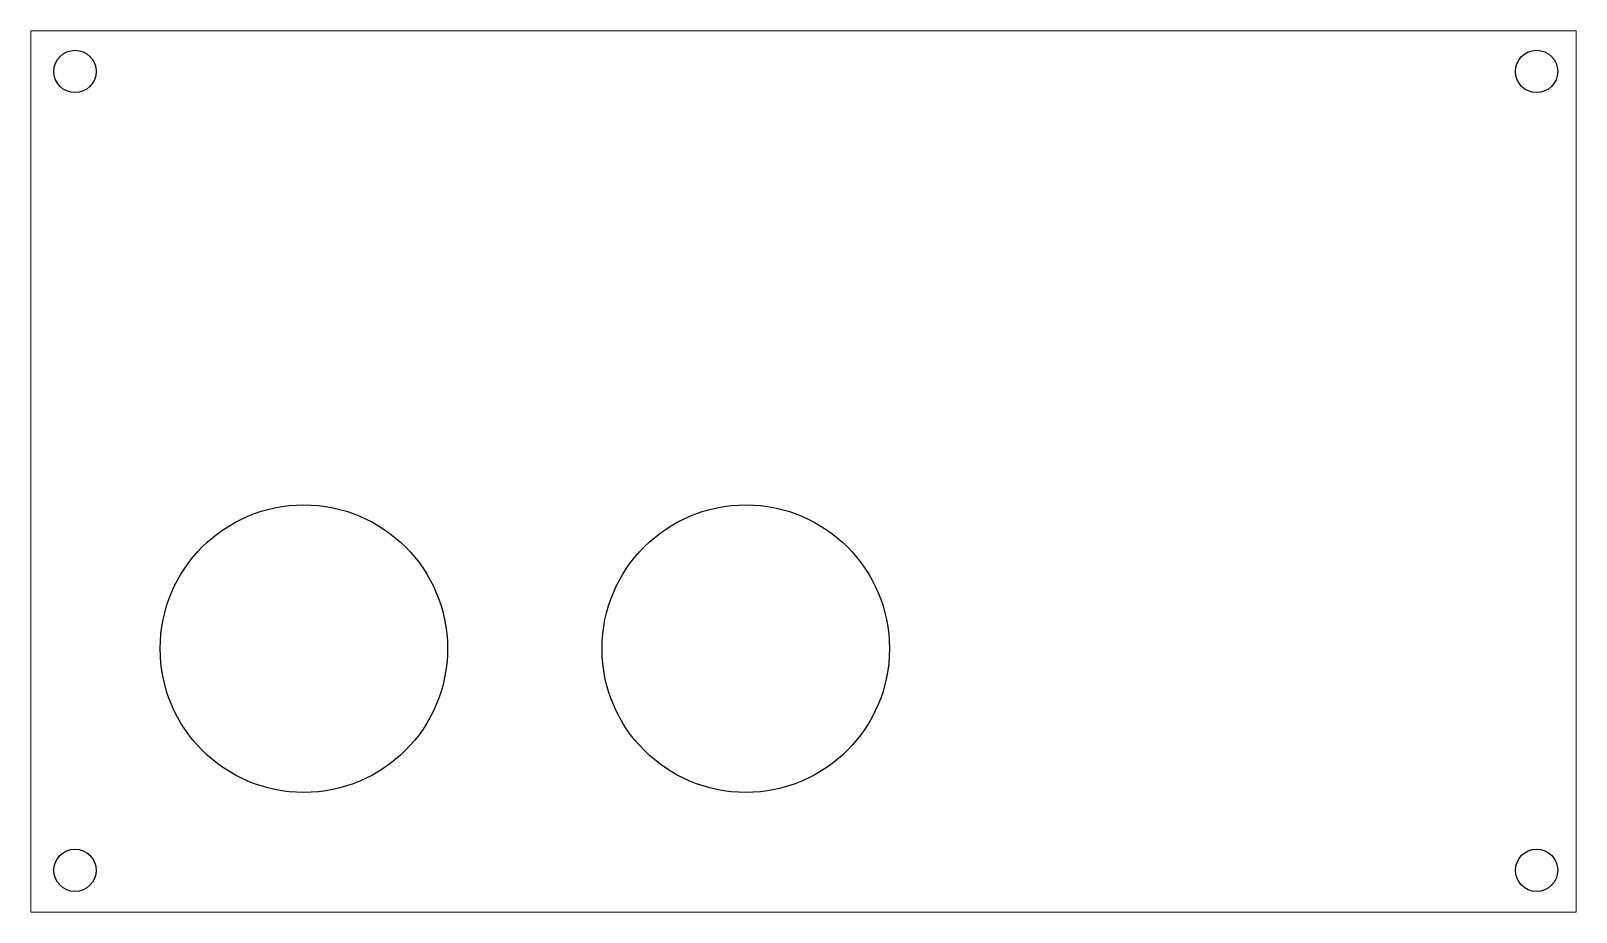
# Model space of a CAD drawing. Header units: inches. Extents: x 0.15 to 5.44, y 0.14 to 3.15.
import ezdxf

# ---------------------------------------------------------------- set-up
doc = ezdxf.new("R2010")
doc.units = ezdxf.units.IN
doc.header["$MEASUREMENT"] = 0

msp = doc.modelspace()

# ---------------------------------------------------------------- linework, layer by layer
at = {"color": 200, "linetype": 'Continuous', "lineweight": 5, "true_color": 0xbf00ff}
for p, q in [((0.151, 3.1544), (5.4423, 3.1544)), ((0.151, 0.1387), (0.151, 3.1544)), ((5.4423, 3.1544), (5.4423, 0.1387)), ((5.4423, 0.1387), (0.151, 0.1387))]:
    msp.add_line(p, q, dxfattribs=at)
for centre in [(0.302, 3.0157), (5.307, 3.0157), (0.302, 0.2817), (5.307, 0.2817)]:
    msp.add_circle(centre, 0.0725)
at = {"color": 200, "linetype": 'Continuous', "lineweight": 25, "true_color": 0xbf00ff}
for centre in [(1.0857, 1.0403), (2.599, 1.0403)]:
    msp.add_circle(centre, 0.4921, dxfattribs=at)
for centre, start, end in [((0.151, 3.1544), 0, 180), ((0.151, 3.1544), 0, 180), ((0.151, 3.1544), 180, 0), ((0.151, 3.1544), 180, 0), ((5.4423, 3.1544), 0, 180), ((5.4423, 3.1544), 0, 180), ((5.4423, 3.1544), 180, 0), ((5.4423, 3.1544), 180, 0), ((0.151, 0.1387), 180, 0), ((0.151, 0.1387), 0, 180), ((0.151, 0.1387), 180, 0), ((0.151, 0.1387), 0, 180), ((5.4423, 0.1387), 180, 0), ((5.4423, 0.1387), 0, 180), ((5.4423, 0.1387), 180, 0), ((5.4423, 0.1387), 0, 180)]:
    msp.add_arc(centre, 0.0000197, start, end, dxfattribs=at)

doc.saveas('drawing.dxf')
